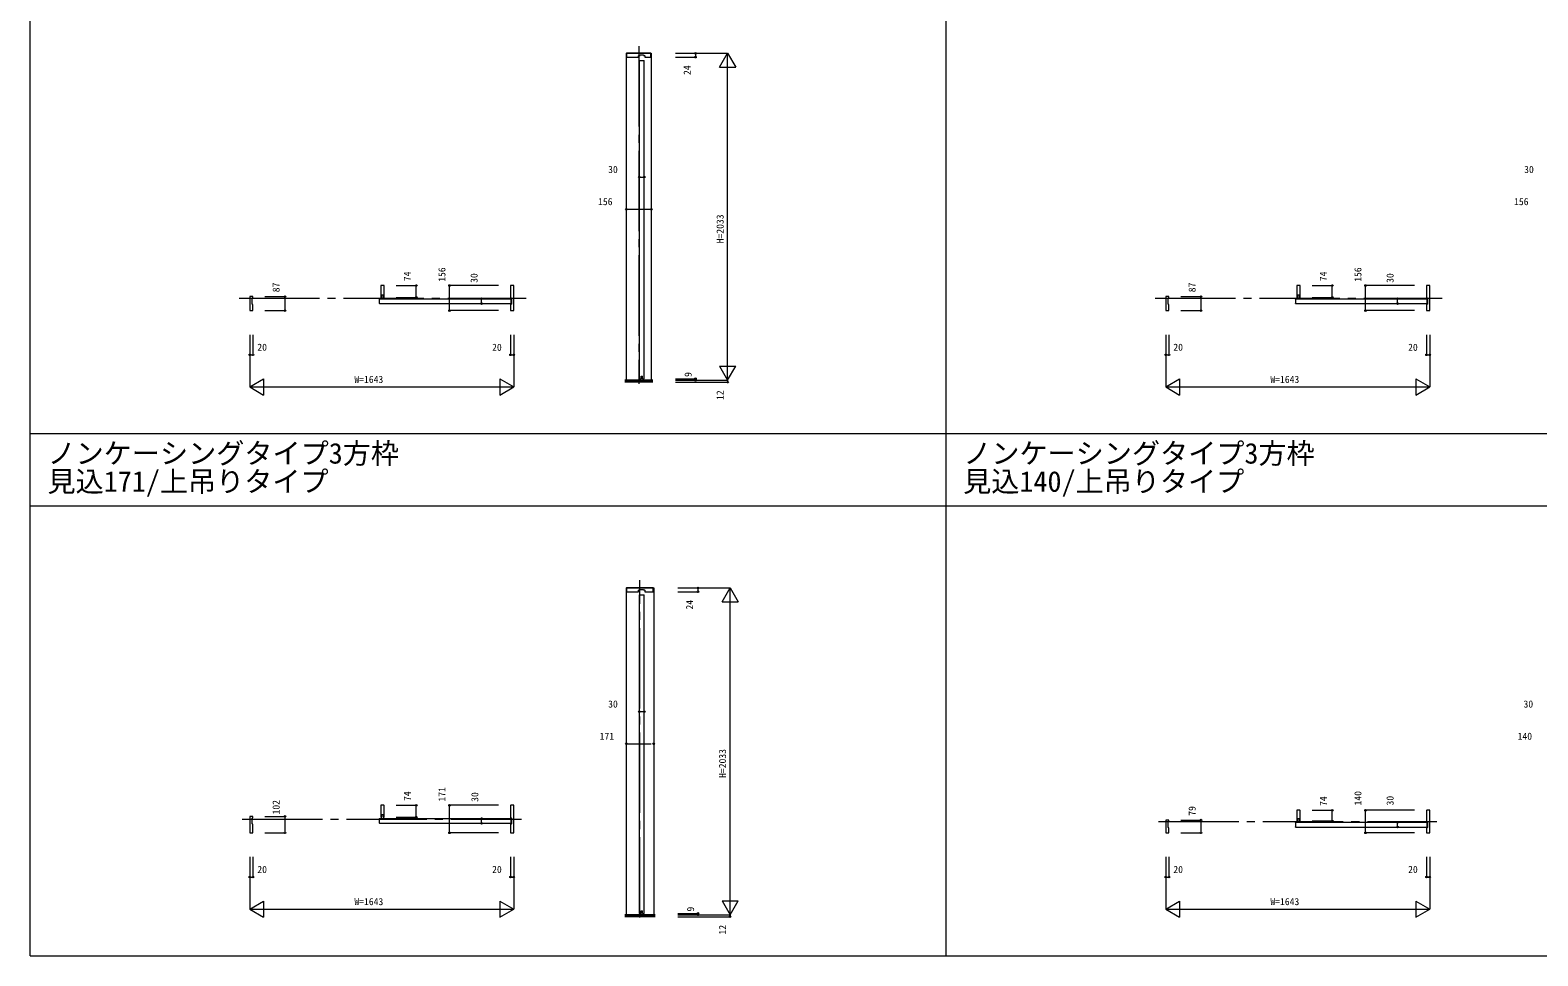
# Model space of a CAD drawing. Units: millimetres, scale not verified. Extents: x -14341 to 14341, y -10000 to 10000.
# Drawn here: x -14341 to -4959, y -10000 to -4243 of the extents above; entities that cross this region are included whole.
import ezdxf
from ezdxf.enums import TextEntityAlignment as Align

# ---------------------------------------------------------------- set-up
doc = ezdxf.new("R2010")
doc.units = ezdxf.units.MM
doc.header["$LTSCALE"] = 50
doc.linetypes.add('USER1', pattern=[13, 10, -1, 1, -1])
doc.layers.add('0-0_0', color=7, linetype='Continuous')
for name, color, linetype, lineweight in [('0-1_YKK_F1', 7, 'Continuous', 18), ('0-3_YKK_N1', 2, 'Continuous', 18), ('0-4_YKK_B1', 4, 'Continuous', 18), ('0-5_YKK_Z1', 7, 'Continuous', 18)]:
    doc.layers.add(name, color=color, linetype=linetype, lineweight=lineweight)
doc.styles.add('ＭＳ ゴシック', font='')
doc.styles.get('ＭＳ ゴシック').set_extended_font_data('MS Gothic')

msp = doc.modelspace()

# ---------------------------------------------------------------- linework, layer by layer
at = {"layer": '0-1_YKK_F1'}
for p, q in [((-14340.51, -10000), (-14340.51, 10000)), ((-8640.51, -10000), (-8640.51, 9500)), ((-14340.51, -6752.5), (8459.49, -6752.5)), ((-14340.51, -7202.5), (8459.49, -7202.5)), ((-14340.51, -10000), (14340.51, -10000))]:
    msp.add_line(p, q, dxfattribs=at)
at = {"layer": '0-3_YKK_N1'}
for p, q in [((-10325.26, -4387.5), (-10000.26, -4387.5)), ((-10200.26, -4387.5), (-10200.26, -4411.5)), ((-10050.26, -4474.1), (-10000.26, -4387.5)), ((-10000.26, -6420.5), (-10000.26, -4387.5)), ((-10000.26, -4387.5), (-9950.26, -4474.1)), ((-10325.26, -4411.5), (-10200.26, -4411.5)), ((-10050.26, -4474.1), (-9950.26, -4474.1)), ((-10549.26, -5156.88), (-10519.26, -5156.88)), ((-10631.26, -5356.88), (-10475.26, -5356.88)), ((-12879.23, -5900.5), (-12754.23, -5900.5)), ((-12754.23, -5987.5), (-12754.23, -5900.5)), ((-12062.7, -5831.5), (-11937.7, -5831.5)), ((-12062.7, -5905.5), (-11937.7, -5905.5)), ((-11937.7, -5905.5), (-11937.7, -5831.5)), ((-11731.16, -5987.5), (-11731.16, -5831.5)), ((-11426.16, -5831.5), (-11731.16, -5831.5)), ((-7179.23, -5900.5), (-7054.23, -5900.5)), ((-7054.23, -5987.5), (-7054.23, -5900.5)), ((-6362.7, -5831.5), (-6237.7, -5831.5)), ((-6362.7, -5905.5), (-6237.7, -5905.5)), ((-6237.7, -5905.5), (-6237.7, -5831.5)), ((-6031.16, -5987.5), (-6031.16, -5831.5)), ((-5726.16, -5831.5), (-6031.16, -5831.5)), ((-12879.23, -5987.5), (-12754.23, -5987.5)), ((-11426.16, -5987.5), (-11731.16, -5987.5)), ((-11531.16, -5943.5), (-11531.16, -5913.5)), ((-7179.23, -5987.5), (-7054.23, -5987.5)), ((-5726.16, -5987.5), (-6031.16, -5987.5)), ((-5831.16, -5943.5), (-5831.16, -5913.5)), ((-12974.23, -6137.5), (-12974.23, -6462.5)), ((-12954.23, -6137.5), (-12954.23, -6262.5)), ((-11331.23, -6137.5), (-11331.23, -6462.5)), ((-7274.23, -6137.5), (-7274.23, -6462.5)), ((-7254.23, -6137.5), (-7254.23, -6262.5)), ((-5631.23, -6137.5), (-5631.23, -6462.5)), ((-12974.23, -6262.5), (-12954.23, -6262.5)), ((-7274.23, -6262.5), (-7254.23, -6262.5)), ((-10050.26, -6333.9), (-9950.26, -6333.9)), ((-10050.26, -6333.9), (-10000.26, -6420.5)), ((-10000.26, -6420.5), (-9950.26, -6333.9)), ((-12974.23, -6462.5), (-12887.62, -6412.5)), ((-12974.23, -6462.5), (-11331.23, -6462.5)), ((-12974.23, -6462.5), (-12887.62, -6512.5)), ((-12887.62, -6412.5), (-12887.62, -6512.5)), ((-11417.83, -6412.5), (-11417.83, -6512.5)), ((-11417.83, -6412.5), (-11331.23, -6462.5)), ((-11417.83, -6512.5), (-11331.23, -6462.5)), ((-10325.26, -6420.5), (-10000.26, -6420.5)), ((-10325.26, -6432.5), (-10000.26, -6432.5)), ((-10000.26, -6420.5), (-10000.26, -6432.5)), ((-7274.23, -6462.5), (-7187.62, -6412.5)), ((-7274.23, -6462.5), (-5631.23, -6462.5)), ((-7274.23, -6462.5), (-7187.62, -6512.5)), ((-7187.62, -6412.5), (-7187.62, -6512.5)), ((-5717.83, -6412.5), (-5717.83, -6512.5)), ((-5717.83, -6412.5), (-5631.23, -6462.5)), ((-5717.83, -6512.5), (-5631.23, -6462.5)), ((-10310.26, -7712.01), (-9985.26, -7712.01)), ((-10310.26, -7736.01), (-10185.26, -7736.01)), ((-10185.26, -7712.01), (-10185.26, -7736.01)), ((-10035.26, -7798.62), (-9985.26, -7712.01)), ((-9985.26, -9745.01), (-9985.26, -7712.01)), ((-9985.26, -7712.01), (-9935.26, -7798.62)), ((-10035.26, -7798.62), (-9935.26, -7798.62)), ((-10549.26, -8481.39), (-10519.26, -8481.39)), ((-10631.26, -8681.39), (-10475.26, -8681.39)), ((-12062.7, -9064), (-11937.7, -9064)), ((-11937.7, -9138), (-11937.7, -9064)), ((-11731.16, -9235), (-11731.16, -9064)), ((-11426.16, -9064), (-11731.16, -9064)), ((-6362.7, -9095), (-6237.7, -9095)), ((-6237.7, -9161), (-6237.7, -9095)), ((-6031.2, -9235), (-6031.2, -9095)), ((-5726.2, -9095), (-6031.2, -9095)), ((-12879.23, -9133), (-12754.23, -9133)), ((-12754.23, -9235), (-12754.23, -9133)), ((-12062.7, -9138), (-11937.7, -9138)), ((-11531.16, -9176), (-11531.16, -9146)), ((-7179.2, -9156), (-7054.2, -9156)), ((-7054.2, -9235), (-7054.2, -9156)), ((-6362.7, -9161), (-6237.7, -9161)), ((-5831.2, -9199), (-5831.2, -9169)), ((-12879.18, -9235), (-12754.18, -9235)), ((-11426.16, -9235), (-11731.16, -9235)), ((-7179.2, -9235), (-7054.2, -9235)), ((-5726.2, -9235), (-6031.2, -9235)), ((-12974.23, -9385), (-12974.23, -9710)), ((-12954.23, -9385), (-12954.23, -9510)), ((-11331.23, -9385), (-11331.23, -9710)), ((-7274.2, -9385), (-7274.2, -9710)), ((-7254.2, -9385), (-7254.2, -9510)), ((-5631.2, -9385), (-5631.2, -9710)), ((-12974.23, -9510), (-12954.23, -9510)), ((-7274.2, -9510), (-7254.2, -9510)), ((-12974.23, -9710), (-12887.62, -9660)), ((-12887.62, -9660), (-12887.62, -9760)), ((-11417.83, -9660), (-11417.83, -9760)), ((-11417.83, -9660), (-11331.23, -9710)), ((-10035.26, -9658.41), (-9935.26, -9658.41)), ((-10035.26, -9658.41), (-9985.26, -9745.01)), ((-9985.26, -9745.01), (-9935.26, -9658.41)), ((-7274.2, -9710), (-7187.59, -9660)), ((-7187.59, -9660), (-7187.59, -9760)), ((-5717.8, -9660), (-5717.8, -9760)), ((-5717.8, -9660), (-5631.2, -9710)), ((-12974.23, -9710), (-11331.23, -9710)), ((-12974.23, -9710), (-12887.62, -9760)), ((-11417.83, -9760), (-11331.23, -9710)), ((-10310.26, -9745.01), (-9985.26, -9745.01)), ((-10310.26, -9757.01), (-9985.26, -9757.01)), ((-9985.26, -9745.01), (-9985.26, -9757.01)), ((-7274.2, -9710), (-5631.2, -9710)), ((-7274.2, -9710), (-7187.59, -9760)), ((-5717.8, -9760), (-5631.2, -9710))]:
    msp.add_line(p, q, dxfattribs=at)
for points in [[(-11351.23, -6137.5), (-11351.23, -6262.5), (-11331.23, -6262.5)], [(-5651.23, -6137.5), (-5651.23, -6262.5), (-5631.23, -6262.5)], [(-10325.26, -6411.5), (-10200.26, -6411.5), (-10200.26, -6420.5)], [(-11351.23, -9385), (-11351.23, -9510), (-11331.23, -9510)], [(-5651.2, -9385), (-5651.2, -9510), (-5631.2, -9510)], [(-10310.26, -9736.01), (-10185.26, -9736.01), (-10185.26, -9745.01)]]:
    msp.add_lwpolyline(points, dxfattribs=at)
for centre in [(-10200.26, -4387.5), (-10200.26, -4411.5), (-10549.26, -5156.88), (-10519.26, -5156.88), (-10631.26, -5356.88), (-10475.26, -5356.88), (-12754.23, -5900.5), (-11937.7, -5831.5), (-11937.7, -5905.5), (-11731.16, -5831.5), (-11531.16, -5913.5), (-7054.23, -5900.5), (-6237.7, -5831.5), (-6237.7, -5905.5), (-6031.16, -5831.5), (-5831.16, -5913.5), (-12754.23, -5987.5), (-11731.16, -5987.5), (-11531.16, -5943.5), (-7054.23, -5987.5), (-6031.16, -5987.5), (-5831.16, -5943.5), (-12974.23, -6262.5), (-12954.23, -6262.5), (-11351.23, -6262.5), (-11331.23, -6262.5), (-7274.23, -6262.5), (-7254.23, -6262.5), (-5651.23, -6262.5), (-5631.23, -6262.5), (-10200.26, -6411.5), (-10200.26, -6420.5), (-10000.26, -6432.5), (-10185.26, -7712.01), (-10185.26, -7736.01), (-10549.26, -8481.39), (-10519.26, -8481.39), (-10631.26, -8681.39), (-10460.26, -8681.39), (-11937.7, -9064), (-11731.16, -9064), (-6237.7, -9095), (-6031.2, -9095), (-12754.23, -9133), (-11937.7, -9138), (-11531.16, -9146), (-11531.16, -9176), (-7054.2, -9156), (-6237.7, -9161), (-5831.2, -9169), (-5831.2, -9199), (-12754.18, -9235), (-11731.16, -9235), (-7054.2, -9235), (-6031.2, -9235), (-12974.23, -9510), (-12954.23, -9510), (-11351.23, -9510), (-11331.23, -9510), (-7274.2, -9510), (-7254.2, -9510), (-5651.2, -9510), (-5631.2, -9510), (-10185.26, -9736.01), (-10185.26, -9745.01), (-9985.26, -9757.01)]:
    msp.add_circle(centre, 5, dxfattribs=at)
at = {"layer": '0-4_YKK_B1'}
for p, q in [((-10631.26, -4387.5), (-10475.26, -4387.5)), ((-10631.26, -4387.5), (-10631.26, -6420.5)), ((-10605.76, -4387.5), (-10618.26, -4387.5)), ((-10502.56, -4387.3), (-10502.56, -4387.5)), ((-10500.76, -4387.5), (-10488.26, -4387.5)), ((-10475.26, -4387.5), (-10475.26, -6420.5)), ((-10549.26, -4431.5), (-10519.26, -4431.5)), ((-10549.26, -6411.5), (-10549.26, -4431.5)), ((-10519.26, -6411.5), (-10519.26, -4431.5)), ((-12959.23, -5946.5), (-12959.23, -5910.5)), ((-12957.23, -5908.5), (-12955.23, -5908.5)), ((-11351.16, -5833.5), (-11351.16, -5907.5)), ((-11350.16, -5908.5), (-11348.16, -5908.5)), ((-11346.16, -5910.5), (-11346.16, -5946.5)), ((-7259.23, -5946.5), (-7259.23, -5910.5)), ((-7257.23, -5908.5), (-7255.23, -5908.5)), ((-5651.16, -5833.5), (-5651.16, -5907.5)), ((-5650.16, -5908.5), (-5648.16, -5908.5)), ((-5646.16, -5910.5), (-5646.16, -5946.5)), ((-12955.23, -5948.5), (-12957.23, -5948.5)), ((-12954.23, -5985.5), (-12954.23, -5949.5)), ((-12167.7, -5915.5), (-12165.7, -5913.5)), ((-12167.7, -5915.5), (-12167.7, -5941.5)), ((-12165.7, -5943.5), (-12167.7, -5941.5)), ((-12165.7, -5913.5), (-11349.66, -5913.5)), ((-12165.7, -5943.5), (-11349.66, -5943.5)), ((-11351.16, -5949.5), (-11351.16, -5985.5)), ((-11348.16, -5948.5), (-11350.16, -5948.5)), ((-11349.66, -5913.5), (-11347.66, -5915.5)), ((-11349.66, -5943.5), (-11347.66, -5941.5)), ((-11347.66, -5941.5), (-11347.66, -5915.5)), ((-7255.23, -5948.5), (-7257.23, -5948.5)), ((-7254.23, -5985.5), (-7254.23, -5949.5)), ((-6467.7, -5915.5), (-6465.7, -5913.5)), ((-6467.7, -5915.5), (-6467.7, -5941.5)), ((-6465.7, -5943.5), (-6467.7, -5941.5)), ((-6465.7, -5913.5), (-5649.66, -5913.5)), ((-6465.7, -5943.5), (-5649.66, -5943.5)), ((-5651.16, -5949.5), (-5651.16, -5985.5)), ((-5648.16, -5948.5), (-5650.16, -5948.5)), ((-5649.66, -5913.5), (-5647.66, -5915.5)), ((-5649.66, -5943.5), (-5647.66, -5941.5)), ((-5647.66, -5941.5), (-5647.66, -5915.5)), ((-10549.26, -6411.5), (-10538.76, -6411.5)), ((-10529.76, -6411.5), (-10529.76, -6395.5)), ((-10529.76, -6411.5), (-10519.26, -6411.5)), ((-10631.26, -7712.01), (-10460.26, -7712.01)), ((-10631.26, -7712.01), (-10631.26, -9745.01)), ((-10605.76, -7712.01), (-10618.26, -7712.01)), ((-10549.26, -7756.01), (-10519.26, -7756.01)), ((-10549.26, -9736.01), (-10549.26, -7756.01)), ((-10519.26, -9736.01), (-10519.26, -7756.01)), ((-10460.26, -7712.01), (-10460.26, -9745.01)), ((-11351.16, -9066), (-11351.16, -9140)), ((-5651.2, -9097), (-5651.2, -9163)), ((-12959.23, -9179), (-12959.23, -9143)), ((-12957.23, -9141), (-12955.23, -9141)), ((-12955.23, -9181), (-12957.23, -9181)), ((-12954.23, -9233), (-12954.23, -9182)), ((-12167.7, -9148), (-12165.7, -9146)), ((-12167.7, -9148), (-12167.7, -9174)), ((-12165.7, -9176), (-12167.7, -9174)), ((-12165.7, -9146), (-11349.66, -9146)), ((-12165.7, -9176), (-11349.66, -9176)), ((-11351.16, -9182), (-11351.16, -9233)), ((-11350.16, -9141), (-11348.16, -9141)), ((-11348.16, -9181), (-11350.16, -9181)), ((-11349.66, -9146), (-11347.66, -9148)), ((-11349.66, -9176), (-11347.66, -9174)), ((-11347.66, -9174), (-11347.66, -9148)), ((-11346.16, -9143), (-11346.16, -9179)), ((-7259.2, -9202), (-7259.2, -9166)), ((-7257.2, -9164), (-7255.2, -9164)), ((-6467.69, -9171), (-6465.69, -9169)), ((-6467.69, -9171), (-6467.69, -9197)), ((-6465.69, -9169), (-5649.7, -9169)), ((-5650.2, -9164), (-5648.2, -9164)), ((-5649.7, -9169), (-5647.7, -9171)), ((-5647.7, -9197), (-5647.7, -9171)), ((-5646.2, -9166), (-5646.2, -9202)), ((-7274.2, -9235), (-7256.2, -9235)), ((-7255.2, -9204), (-7257.2, -9204)), ((-7254.2, -9233), (-7254.2, -9205)), ((-6465.69, -9199), (-6467.69, -9197)), ((-6465.69, -9199), (-5649.7, -9199)), ((-5651.2, -9205), (-5651.2, -9233)), ((-5648.2, -9204), (-5650.2, -9204)), ((-5649.7, -9199), (-5647.7, -9197)), ((-10549.26, -9736.01), (-10538.76, -9736.01)), ((-10529.76, -9736.01), (-10529.76, -9720.01)), ((-10529.76, -9736.01), (-10519.26, -9736.01))]:
    msp.add_line(p, q, dxfattribs=at)
for points in [[(-10477.76, -4409.5), (-10477.76, -4387.5), (-10628.76, -4387.5), (-10628.76, -4409.5)], [(-10626.76, -4411.5), (-10554.46, -4411.5), (-10553.96, -4411), (-10553.96, -4402.3)], [(-10551.96, -4400.3), (-10543.76, -4400.3), (-10543.76, -4397.5), (-10524.76, -4397.5), (-10524.76, -4400.3), (-10516.56, -4400.3)], [(-10514.56, -4402.3), (-10514.56, -4411), (-10514.06, -4411.5), (-10479.76, -4411.5)], [(-12961.03, -5900.5), (-12974.23, -5900.5), (-12974.23, -5962.5), (-12974.23, -5987.5), (-12956.23, -5987.5)], [(-12954.23, -5907.5), (-12954.23, -5900.5), (-12961.03, -5900.5)], [(-12139.7, -5831.5), (-12157.7, -5831.5), (-12157.7, -5905.5), (-12151.7, -5905.5), (-12151.7, -5889.5)], [(-12151.7, -5889.5), (-12143.7, -5889.5), (-12143.7, -5905.5), (-12137.7, -5905.5), (-12137.7, -5833.5)], [(-11349.16, -5987.5), (-11331.16, -5987.5), (-11331.16, -5962.5), (-11331.16, -5856.5), (-11331.16, -5831.5), (-11349.16, -5831.5)], [(-7261.03, -5900.5), (-7274.23, -5900.5), (-7274.23, -5962.5), (-7274.23, -5987.5), (-7256.23, -5987.5)], [(-7254.23, -5907.5), (-7254.23, -5900.5), (-7261.03, -5900.5)], [(-6439.7, -5831.5), (-6457.7, -5831.5), (-6457.7, -5905.5), (-6451.7, -5905.5), (-6451.7, -5889.5)], [(-6451.7, -5889.5), (-6443.7, -5889.5), (-6443.7, -5905.5), (-6437.7, -5905.5), (-6437.7, -5833.5)], [(-5649.16, -5987.5), (-5631.16, -5987.5), (-5631.16, -5962.5), (-5631.16, -5856.5), (-5631.16, -5831.5), (-5649.16, -5831.5)], [(-10538.76, -6411.5), (-10538.76, -6395.5), (-10529.76, -6395.5)], [(-10462.76, -7734.01), (-10462.76, -7712.01), (-10628.76, -7712.01), (-10628.76, -7734.01)], [(-10626.76, -7736.01), (-10554.46, -7736.01), (-10553.96, -7735.51), (-10553.96, -7726.81)], [(-10551.96, -7724.81), (-10543.76, -7724.81), (-10543.76, -7722.01), (-10524.76, -7722.01), (-10524.76, -7724.81), (-10516.56, -7724.81)], [(-10514.56, -7726.81), (-10514.56, -7735.51), (-10514.06, -7736.01), (-10464.76, -7736.01)], [(-12139.7, -9064), (-12157.7, -9064), (-12157.7, -9138), (-12151.7, -9138), (-12151.7, -9122)], [(-12151.7, -9122), (-12143.7, -9122), (-12143.7, -9138), (-12137.7, -9138), (-12137.7, -9066)], [(-11349.16, -9235), (-11331.16, -9235), (-11331.16, -9210), (-11331.16, -9089), (-11331.16, -9064), (-11349.16, -9064)], [(-6439.69, -9095), (-6457.69, -9095), (-6457.69, -9161), (-6451.69, -9161), (-6451.69, -9145)], [(-6451.69, -9145), (-6443.69, -9145), (-6443.69, -9161), (-6437.69, -9161), (-6437.69, -9097)], [(-5649.2, -9235), (-5631.2, -9235), (-5631.2, -9233), (-5631.2, -9097), (-5631.2, -9095), (-5649.2, -9095)], [(-12961.03, -9133), (-12974.23, -9133), (-12974.23, -9210), (-12974.23, -9235), (-12956.23, -9235)], [(-12954.23, -9140), (-12954.23, -9133), (-12961.03, -9133)], [(-7254.2, -9163), (-7254.2, -9156), (-7274.2, -9156), (-7274.2, -9235)], [(-10538.76, -9736.01), (-10538.76, -9720.01), (-10529.76, -9720.01)]]:
    msp.add_lwpolyline(points, dxfattribs=at)
for centre, radius, start, end in [((-10551.96, -4402.3), 2, 90, 180), ((-10516.56, -4402.3), 2, 0, 90), ((-10626.76, -4409.5), 2, 180, 270), ((-10479.76, -4409.5), 2, 270, 0), ((-12957.23, -5910.5), 2, 90, 180), ((-12955.23, -5907.5), 1, 270, 0), ((-12139.7, -5833.5), 2, 0, 90), ((-11349.16, -5833.5), 2, 90, 180), ((-11350.16, -5907.5), 1, 180, 270), ((-11348.16, -5910.5), 2, 0, 90), ((-7257.23, -5910.5), 2, 90, 180), ((-7255.23, -5907.5), 1, 270, 0), ((-6439.7, -5833.5), 2, 0, 90), ((-5649.16, -5833.5), 2, 90, 180), ((-5650.16, -5907.5), 1, 180, 270), ((-5648.16, -5910.5), 2, 0, 90), ((-12957.23, -5946.5), 2, 180, 270), ((-12956.23, -5985.5), 2, 270, 0), ((-12955.23, -5949.5), 1, 0, 90), ((-11350.16, -5949.5), 1, 90, 180), ((-11349.16, -5985.5), 2, 180, 270), ((-11348.16, -5946.5), 2, 270, 0), ((-7257.23, -5946.5), 2, 180, 270), ((-7256.23, -5985.5), 2, 270, 0), ((-7255.23, -5949.5), 1, 0, 90), ((-5650.16, -5949.5), 1, 90, 180), ((-5649.16, -5985.5), 2, 180, 270), ((-5648.16, -5946.5), 2, 270, 0), ((-10626.76, -7734.01), 2, 180, 270), ((-10551.96, -7726.81), 2, 90, 180), ((-10516.56, -7726.81), 2, 0, 90), ((-10464.76, -7734.01), 2, 270, 0), ((-12139.7, -9066), 2, 0, 90), ((-11349.16, -9066), 2, 90, 180), ((-6439.69, -9097), 2, 0, 90), ((-5649.2, -9097), 2, 90, 180), ((-12957.23, -9143), 2, 90, 180), ((-12957.23, -9179), 2, 180, 270), ((-12955.23, -9140), 1, 270, 0), ((-12955.23, -9182), 1, 0, 90), ((-11350.16, -9140), 1, 180, 270), ((-11350.16, -9182), 1, 90, 180), ((-11348.16, -9143), 2, 0, 90), ((-11348.16, -9179), 2, 270, 0), ((-7257.2, -9166), 2, 90, 180), ((-7255.2, -9163), 1, 270, 0), ((-5650.2, -9163), 1, 180, 270), ((-5648.2, -9166), 2, 0, 90), ((-12956.23, -9233), 2, 270, 0), ((-11349.16, -9233), 2, 180, 270), ((-7257.2, -9202), 2, 180, 270), ((-7256.2, -9233), 2, 270, 0), ((-7255.2, -9205), 1, 0, 90), ((-5650.2, -9205), 1, 90, 180), ((-5649.2, -9233), 2, 180, 270), ((-5648.2, -9202), 2, 270, 0)]:
    msp.add_arc(centre, radius, start, end, dxfattribs=at)
at = {"layer": '0-5_YKK_Z1', "linetype": 'USER1'}
for p, q in [((-10553.26, -4343.5), (-10553.26, -6442.38)), ((-13040.73, -5909.5), (-11254.66, -5909.5)), ((-7340.73, -5909.5), (-5554.66, -5909.5)), ((-10545.76, -9761.42), (-10545.76, -7664.51)), ((-13021.73, -9149.5), (-11283.66, -9149.5)), ((-7319.43, -9165), (-5586.4, -9165))]:
    msp.add_line(p, q, dxfattribs=at)
at = {"layer": '0-5_YKK_Z1'}
for p, q in [((-10550.76, -6420.5), (-10640.28, -6420.5)), ((-10466.21, -6432.5), (-10640.28, -6432.5)), ((-10466.21, -6420.5), (-10550.76, -6420.5)), ((-10550.76, -9745.01), (-10640.28, -9745.01)), ((-10451.21, -9757.01), (-10640.28, -9757.01)), ((-10451.21, -9745.01), (-10550.76, -9745.01))]:
    msp.add_line(p, q, dxfattribs=at)
for points in [[(-10640.28, -6423.5), (-10550.76, -6423.5), (-10466.21, -6423.5)], [(-10640.28, -6426.5), (-10550.76, -6426.5), (-10466.21, -6426.5)], [(-10640.28, -6429.5), (-10550.76, -6429.5), (-10466.21, -6429.5)], [(-10640.28, -9748.01), (-10550.76, -9748.01), (-10451.21, -9748.01)], [(-10640.28, -9751.01), (-10550.76, -9751.01), (-10451.21, -9751.01)], [(-10640.28, -9754.01), (-10550.76, -9754.01), (-10451.21, -9754.01)]]:
    msp.add_lwpolyline(points, dxfattribs=at)

# ---------------------------------------------------------------- texts
at = {"layer": '0-0_0', "style": 'ＭＳ ゴシック'}
for s, p in [('ノンケーシングタイプ3方枠', (-14232.51, -6977.5)), ('ノンケーシングタイプ3方枠', (-8534.51, -6977.5)), ('見込171/上吊りタイプ', (-14232.51, -7152.5)), ('見込140/上吊りタイプ', (-8534.51, -7152.5))]:
    msp.add_text(s, height=128.3, dxfattribs=at).set_placement(p, align=Align.BOTTOM_LEFT)
at = {"layer": '0-3_YKK_N1', "color": 7, "style": 'ＭＳ ゴシック'}
for s, p in [('24', (-10217.13, -4522.03)), ('H=2033', (-10012.26, -5569)), ('156', (-11743.16, -5808.21)), ('156', (-6043.16, -5808.21)), ('87', (-12774.99, -5873.44)), ('74', (-11958.46, -5804.44)), ('30', (-11543.16, -5814.92)), ('87', (-7074.99, -5873.44)), ('74', (-6258.46, -5804.44)), ('30', (-5843.16, -5814.92)), ('9', (-10211.01, -6399.99)), ('12', (-10012.26, -6543.16)), ('24', (-10202.13, -7846.55)), ('H=2033', (-9997.26, -8893.51)), ('74', (-11958.46, -9036.94)), ('171', (-11743.16, -9040.71)), ('30', (-11538.26, -9042.36)), ('140', (-6043.2, -9064.92)), ('102', (-12774.99, -9120.94)), ('79', (-7074.96, -9128.94)), ('74', (-6258.46, -9067.94)), ('30', (-5843.2, -9064.92)), ('9', (-10196.01, -9724.51)), ('12', (-9997.26, -9867.67))]:
    msp.add_text(s, height=43.99, rotation=90, dxfattribs=at).set_placement(p, align=Align.BOTTOM_LEFT)
for s, p in [('30', (-10743.69, -5144.88)), ('30', (-5043.69, -5144.88)), ('156', (-10806.43, -5344.88)), ('156', (-5106.43, -5344.88)), ('20', (-12926.9, -6250.5)), ('20', (-11465.82, -6250.5)), ('20', (-7226.9, -6250.5)), ('20', (-5765.82, -6250.5)), ('W=1643', (-12322.73, -6450.5)), ('W=1643', (-6622.73, -6450.5)), ('30', (-10743.69, -8469.39)), ('30', (-5047.84, -8469.39)), ('171', (-10796.43, -8669.39)), ('140', (-5084.43, -8669.39)), ('20', (-12926.9, -9498)), ('20', (-11465.82, -9498)), ('20', (-7226.87, -9498)), ('20', (-5765.79, -9498)), ('W=1643', (-12322.73, -9698)), ('W=1643', (-6622.7, -9698))]:
    msp.add_text(s, height=43.99, dxfattribs=at).set_placement(p, align=Align.BOTTOM_LEFT)

doc.saveas('drawing.dxf')
